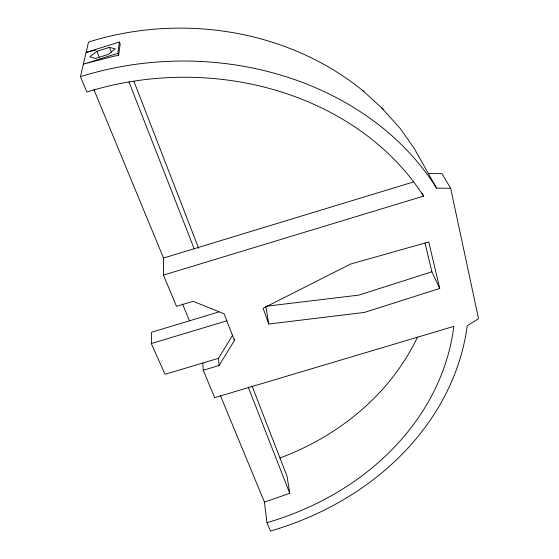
<?xml version="1.0" encoding="UTF-8"?>
<svg xmlns="http://www.w3.org/2000/svg" width="559" height="559" viewBox="0 0 559 559"><rect width="100%" height="100%" fill="white"/><g stroke="black" fill="none" stroke-linecap="round" stroke-linejoin="round"><path stroke-width="0.84" d="M428.355 173.514L441.994 173.681L450.645 188.292L478.546 318.665L467.254 325.729A290.603 241.781 -2.6 0 1 270.479 531.05L266.978 522.679A275.727 229.155 -2.7 0 0 453.838 326.372L214.691 397.652L203.231 370.247L219.086 365.495L234.445 340.459L224.082 313.739L193.058 301.322L176.497 306.325L163.445 275.119L163.535 258.048L93.891 89.594M232.796 334.904L218.506 358.298L165.045 374.313L151.307 343.554L151.573 332.221L218.855 311.936M119.395 42.002L117.802 53.357L83.368 64.145L114.246 56.11L118.606 55.418L120.178 44.014L119.395 42.002L86.093 52.455L95.868 49.905M422.024 193.148L423.582 196.111A275.727 229.155 -2.7 0 0 86.883 92.032L80.454 76.66L88.329 42.854L89.014 41.883C180.83 13.255 287.151 29.264 362.518 90.383L363.937 91.662M96.903 51.295L89.831 56.836L95.449 58.464L108.292 54.44L115.252 48.864L109.48 47.347L96.903 51.295L99.181 56.962M252.025 385.92L287.067 476.296L289.744 493.324L264.435 502.108L266.978 522.679M439.73 288.465L428.76 241.942L350.36 264.134L263.1 308.295L268.76 324.031L364.426 312.411L439.73 288.465L431.883 271.807L358.759 295.131L266.671 306.192M163.535 258.048L413.262 182.031M163.445 275.119L423.582 196.111M151.307 343.554L226.947 320.782M80.454 76.66A290.603 241.781 -2.6 0 1 436.593 188.152L450.645 188.292M381.671 107.852L399.999 128.235L414.198 148.366L436.593 188.152M362.518 90.383L383.215 109.243M182.507 303.935L189.473 320.796M220.316 395.395L264.435 502.108M109.48 47.347L111.395 52.218M117.802 53.357L118.606 55.418M128.996 81.998L194.155 248.727M248.245 387.128L289.744 493.324M133.95 81.397L198.669 248.315M425.036 243.06L431.883 271.807M265.811 306.297L268.76 324.031M234.277 338.901L234.445 340.459M218.506 358.298L219.086 365.495M202.826 362.994L203.231 370.247M417.51 337.063A257.748 221.434 -1.5 0 1 279.807 458.038"/></g></svg>
